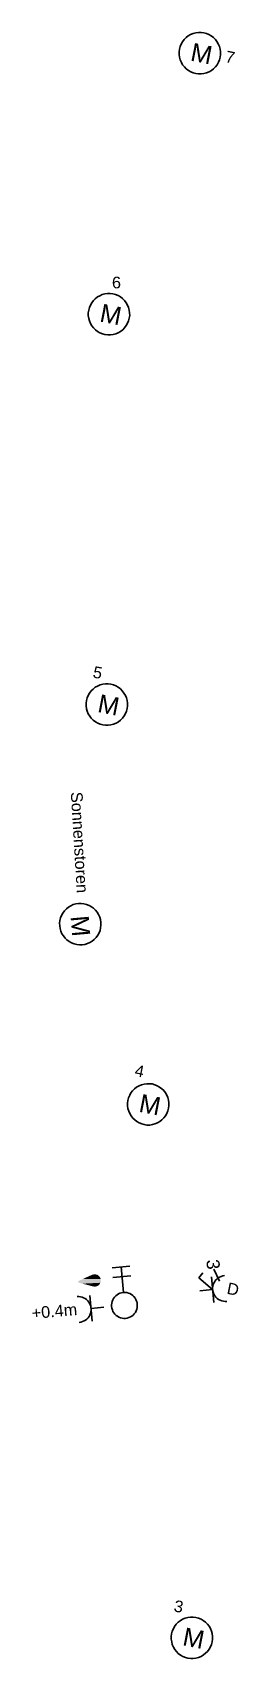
# Model space of a CAD drawing. Extents: x 800 to 1481, y 55 to 490.
# Drawn here: x 1087.3 to 1103.3, y 364.8 to 490.4 of the extents above; entities that cross this region are included whole.
import ezdxf

# ---------------------------------------------------------------- set-up
doc = ezdxf.new("R2010")
doc.units = 0
doc.layers.get('0').update_dxf_attribs({"lineweight": 18})
doc.layers.add('E_Licht', color=7, linetype='Continuous', lineweight=35, true_color=0x0080ff)
doc.styles.get("Standard").update_dxf_attribs({"font": 'arial.ttf'})

# ---------------------------------------------------------------- blocks, each defined once
blk = doc.blocks.new('Steckdose T13_ UP_ 3-fach_ geschaltet-A0Q9B3CZAY', base_point=(1100.19, 392.28))
at = {"color": 0, "linetype": 'ByBlock', "lineweight": -2, "ltscale": 0.35}
for p, q in [((1100.19, 394.19), (1100.51, 394.57)), ((1101.79, 393.94), (1101.37, 394.85)), ((1101.27, 393.28), (1100.19, 394.19)), ((1101.27, 393.28), (1100.28, 393.19)), ((1101.36, 392.28), (1101.19, 394.27)), ((1101.27, 393.41), (1101.29, 393.54)), ((1101.27, 393.28), (1101.27, 393.41)), ((1101.29, 393.15), (1101.27, 393.28)), ((1101.29, 393.54), (1101.32, 393.67)), ((1101.32, 393.67), (1101.36, 393.79)), ((1101.36, 393.79), (1101.43, 393.9)), ((1101.43, 393.9), (1101.5, 394.01)), ((1101.5, 394.01), (1101.59, 394.1)), ((1101.59, 394.1), (1101.7, 394.18)), ((1101.7, 394.18), (1101.81, 394.25)), ((1101.81, 394.25), (1101.93, 394.3)), ((1101.93, 394.3), (1102.05, 394.34)), ((1102.05, 394.34), (1102.18, 394.36)), ((1101.33, 393.02), (1101.29, 393.15)), ((1101.38, 392.9), (1101.33, 393.02)), ((1101.45, 392.79), (1101.38, 392.9)), ((1101.53, 392.69), (1101.45, 392.79)), ((1101.63, 392.6), (1101.53, 392.69)), ((1101.73, 392.52), (1101.63, 392.6)), ((1101.85, 392.46), (1101.73, 392.52)), ((1101.97, 392.41), (1101.85, 392.46)), ((1102.1, 392.38), (1101.97, 392.41)), ((1102.23, 392.37), (1102.1, 392.38)), ((1102.36, 392.37), (1102.23, 392.37))]:
    blk.add_line(p, q, dxfattribs=at)
at = {"color": 0, "linetype": 'ByBlock', "lineweight": -2, "ltscale": 0.35, "insert": (1101.78, 395.66), "char_height": 1, "attachment_point": 1, "rotation": 275}
blk.add_mtext('{\\fArial;3}', dxfattribs=at)
blk = doc.blocks.new('Bauteilbeschriftung-A0Q9B3D1AY', base_point=(1102.31, 392.82))
at = {"color": 0, "linetype": 'ByBlock', "lineweight": -2, "ltscale": 0.35, "insert": (1102.49, 393.85), "char_height": 0.9, "attachment_point": 1, "rotation": 348.9744}
blk.add_mtext('{\\fArial;D}', dxfattribs=at)
blk = doc.blocks.new('Motor allgemein-A0Q9B3GDAY', base_point=(1091.49, 436.89))
at = {"color": 0, "linetype": 'ByBlock', "lineweight": -2, "ltscale": 0.35}
for p, q in [((1092.02, 439.69), (1092.19, 439.82)), ((1092.19, 439.82), (1092.37, 439.92)), ((1092.37, 439.92), (1092.56, 440)), ((1092.56, 440), (1092.77, 440.06)), ((1092.77, 440.06), (1092.97, 440.09)), ((1092.97, 440.09), (1093.18, 440.09)), ((1093.18, 440.09), (1093.39, 440.06)), ((1093.39, 440.06), (1093.59, 440.01)), ((1093.59, 440.01), (1093.79, 439.93)), ((1093.79, 439.93), (1093.97, 439.82)), ((1093.97, 439.82), (1094.13, 439.7)), ((1091.49, 438.59), (1091.51, 438.8)), ((1091.49, 438.38), (1091.49, 438.59)), ((1091.51, 438.8), (1091.57, 439)), ((1091.57, 439), (1091.65, 439.19)), ((1091.65, 439.19), (1091.75, 439.37)), ((1091.75, 439.37), (1091.88, 439.54)), ((1091.88, 439.54), (1092.02, 439.69)), ((1094.13, 439.7), (1094.28, 439.55)), ((1094.28, 439.55), (1094.41, 439.38)), ((1094.41, 439.38), (1094.52, 439.2)), ((1094.52, 439.2), (1094.6, 439.01)), ((1094.6, 439.01), (1094.65, 438.81)), ((1094.65, 438.81), (1094.68, 438.6)), ((1094.68, 438.6), (1094.68, 438.39)), ((1091.52, 438.17), (1091.49, 438.38)), ((1091.57, 437.97), (1091.52, 438.17)), ((1091.65, 437.78), (1091.57, 437.97)), ((1091.76, 437.6), (1091.65, 437.78)), ((1091.88, 437.43), (1091.76, 437.6)), ((1092.03, 437.28), (1091.88, 437.43)), ((1092.2, 437.16), (1092.03, 437.28)), ((1094.14, 437.29), (1093.98, 437.16)), ((1094.29, 437.44), (1094.14, 437.29)), ((1094.42, 437.61), (1094.29, 437.44)), ((1094.52, 437.79), (1094.42, 437.61)), ((1094.6, 437.98), (1094.52, 437.79)), ((1094.65, 438.18), (1094.6, 437.98)), ((1094.68, 438.39), (1094.65, 438.18)), ((1092.38, 437.05), (1092.2, 437.16)), ((1092.58, 436.97), (1092.38, 437.05)), ((1092.78, 436.92), (1092.58, 436.97)), ((1092.99, 436.89), (1092.78, 436.92)), ((1093.19, 436.89), (1092.99, 436.89)), ((1093.4, 436.92), (1093.19, 436.89)), ((1093.6, 436.98), (1093.4, 436.92)), ((1093.8, 437.06), (1093.6, 436.98)), ((1093.98, 437.16), (1093.8, 437.06))]:
    blk.add_line(p, q, dxfattribs=at)
at = {"color": 0, "linetype": 'ByBlock', "lineweight": -2, "ltscale": 0.35, "insert": (1092.56, 439.3), "char_height": 1.4, "attachment_point": 1, "rotation": 348.9744}
blk.add_mtext('{\\fArial;M}', dxfattribs=at)
blk = doc.blocks.new('Bauteilbeschriftung-A0Q9B3GFAY', base_point=(1091.94, 440.47))
at = {"color": 0, "linetype": 'ByBlock', "lineweight": -2, "ltscale": 0.35, "insert": (1092.12, 441.47), "char_height": 0.9, "attachment_point": 1, "rotation": 348.9744}
blk.add_mtext('{\\fArial;5}', dxfattribs=at)
blk = doc.blocks.new('Motor allgemein-A0Q9B3HBAY', base_point=(1098.07, 364.78))
at = {"color": 0, "linetype": 'ByBlock', "lineweight": -2, "ltscale": 0.35}
for p, q in [((1098.09, 366.68), (1098.15, 366.89)), ((1098.15, 366.89), (1098.23, 367.08)), ((1098.23, 367.08), (1098.33, 367.26)), ((1098.33, 367.26), (1098.46, 367.43)), ((1098.46, 367.43), (1098.6, 367.58)), ((1098.6, 367.58), (1098.77, 367.7)), ((1098.77, 367.7), (1098.95, 367.81)), ((1098.95, 367.81), (1099.14, 367.89)), ((1099.14, 367.89), (1099.35, 367.94)), ((1099.35, 367.94), (1099.55, 367.97)), ((1099.55, 367.97), (1099.76, 367.97)), ((1099.76, 367.97), (1099.97, 367.95)), ((1099.97, 367.95), (1100.17, 367.89)), ((1100.17, 367.89), (1100.37, 367.81)), ((1100.37, 367.81), (1100.55, 367.71)), ((1100.55, 367.71), (1100.71, 367.58)), ((1100.71, 367.58), (1100.86, 367.44)), ((1100.86, 367.44), (1100.99, 367.27)), ((1100.99, 367.27), (1101.1, 367.09)), ((1101.1, 367.09), (1101.18, 366.9)), ((1101.18, 366.9), (1101.23, 366.7)), ((1098.07, 366.48), (1098.09, 366.68)), ((1098.07, 366.27), (1098.07, 366.48)), ((1098.1, 366.06), (1098.07, 366.27)), ((1098.15, 365.86), (1098.1, 366.06)), ((1098.23, 365.66), (1098.15, 365.86)), ((1098.34, 365.48), (1098.23, 365.66)), ((1101.1, 365.67), (1101, 365.49)), ((1101.18, 365.87), (1101.1, 365.67)), ((1101.23, 366.07), (1101.18, 365.87)), ((1101.23, 366.7), (1101.26, 366.49)), ((1101.26, 366.28), (1101.23, 366.07)), ((1101.26, 366.49), (1101.26, 366.28)), ((1098.47, 365.32), (1098.34, 365.48)), ((1098.61, 365.17), (1098.47, 365.32)), ((1098.78, 365.04), (1098.61, 365.17)), ((1098.96, 364.94), (1098.78, 365.04)), ((1099.16, 364.86), (1098.96, 364.94)), ((1099.36, 364.81), (1099.16, 364.86)), ((1099.57, 364.78), (1099.36, 364.81)), ((1099.77, 364.78), (1099.57, 364.78)), ((1099.98, 364.81), (1099.77, 364.78)), ((1100.18, 364.86), (1099.98, 364.81)), ((1100.38, 364.94), (1100.18, 364.86)), ((1100.56, 365.05), (1100.38, 364.94)), ((1100.72, 365.18), (1100.56, 365.05)), ((1100.87, 365.33), (1100.72, 365.18)), ((1101, 365.49), (1100.87, 365.33))]:
    blk.add_line(p, q, dxfattribs=at)
at = {"color": 0, "linetype": 'ByBlock', "lineweight": -2, "ltscale": 0.35, "insert": (1099.14, 367.19), "char_height": 1.4, "attachment_point": 1, "rotation": 348.9744}
blk.add_mtext('{\\fArial;M}', dxfattribs=at)
blk = doc.blocks.new('Bauteilbeschriftung-A0Q9B3HDAY', base_point=(1098.22, 368.32))
at = {"color": 0, "linetype": 'ByBlock', "lineweight": -2, "ltscale": 0.35, "insert": (1098.39, 369.31), "char_height": 0.9, "attachment_point": 1, "rotation": 348.9744}
blk.add_mtext('{\\fArial;3}', dxfattribs=at)
blk = doc.blocks.new('Motor allgemein-A0Q9B3HVAY', base_point=(1094.69, 406))
at = {"color": 0, "linetype": 'ByBlock', "lineweight": -2, "ltscale": 0.35}
for p, q in [((1094.85, 408.3), (1094.95, 408.48)), ((1094.95, 408.48), (1095.08, 408.65)), ((1095.08, 408.65), (1095.23, 408.79)), ((1095.23, 408.79), (1095.39, 408.92)), ((1095.39, 408.92), (1095.58, 409.03)), ((1095.58, 409.03), (1095.77, 409.11)), ((1095.77, 409.11), (1095.97, 409.16)), ((1095.97, 409.16), (1096.18, 409.19)), ((1096.18, 409.19), (1096.39, 409.19)), ((1096.39, 409.19), (1096.59, 409.17)), ((1096.59, 409.17), (1096.8, 409.11)), ((1096.8, 409.11), (1096.99, 409.03)), ((1096.99, 409.03), (1097.17, 408.93)), ((1097.17, 408.93), (1097.34, 408.8)), ((1097.34, 408.8), (1097.49, 408.66)), ((1097.49, 408.66), (1097.62, 408.49)), ((1097.62, 408.49), (1097.72, 408.31)), ((1094.69, 407.69), (1094.72, 407.9)), ((1094.69, 407.49), (1094.69, 407.69)), ((1094.72, 407.28), (1094.69, 407.49)), ((1094.72, 407.9), (1094.77, 408.1)), ((1094.78, 407.08), (1094.72, 407.28)), ((1094.77, 408.1), (1094.85, 408.3)), ((1094.86, 406.88), (1094.78, 407.08)), ((1097.72, 408.31), (1097.8, 408.12)), ((1097.81, 407.09), (1097.73, 406.89)), ((1097.8, 408.12), (1097.86, 407.91)), ((1097.86, 407.29), (1097.81, 407.09)), ((1097.86, 407.91), (1097.88, 407.71)), ((1097.89, 407.5), (1097.86, 407.29)), ((1097.88, 407.71), (1097.89, 407.5)), ((1094.96, 406.7), (1094.86, 406.88)), ((1095.09, 406.54), (1094.96, 406.7)), ((1095.24, 406.39), (1095.09, 406.54)), ((1095.4, 406.26), (1095.24, 406.39)), ((1095.59, 406.16), (1095.4, 406.26)), ((1095.78, 406.08), (1095.59, 406.16)), ((1095.98, 406.03), (1095.78, 406.08)), ((1096.19, 406), (1095.98, 406.03)), ((1096.4, 406), (1096.19, 406)), ((1096.61, 406.03), (1096.4, 406)), ((1096.81, 406.08), (1096.61, 406.03)), ((1097, 406.16), (1096.81, 406.08)), ((1097.18, 406.27), (1097, 406.16)), ((1097.35, 406.4), (1097.18, 406.27)), ((1097.5, 406.55), (1097.35, 406.4)), ((1097.62, 406.71), (1097.5, 406.55)), ((1097.73, 406.89), (1097.62, 406.71))]:
    blk.add_line(p, q, dxfattribs=at)
at = {"color": 0, "linetype": 'ByBlock', "lineweight": -2, "ltscale": 0.35, "insert": (1095.76, 408.41), "char_height": 1.4, "attachment_point": 1, "rotation": 348.9744}
blk.add_mtext('{\\fArial;M}', dxfattribs=at)
blk = doc.blocks.new('Bauteilbeschriftung-A0Q9B3HXAY', base_point=(1095.19, 409.68))
at = {"color": 0, "linetype": 'ByBlock', "lineweight": -2, "ltscale": 0.35, "insert": (1095.36, 410.68), "char_height": 0.9, "attachment_point": 1, "rotation": 348.9744}
blk.add_mtext('{\\fArial;4}', dxfattribs=at)
blk = doc.blocks.new('Motor allgemein-A0Q9B3KFAY', base_point=(1098.68, 487.22))
at = {"color": 0, "linetype": 'ByBlock', "lineweight": -2, "ltscale": 0.35}
for p, q in [((1099.07, 489.87), (1099.22, 490.02)), ((1099.22, 490.02), (1099.38, 490.15)), ((1099.38, 490.15), (1099.56, 490.25)), ((1099.56, 490.25), (1099.76, 490.33)), ((1099.76, 490.33), (1099.96, 490.39)), ((1099.96, 490.39), (1100.17, 490.41)), ((1100.17, 490.41), (1100.38, 490.42)), ((1100.38, 490.42), (1100.58, 490.39)), ((1100.58, 490.39), (1100.79, 490.34)), ((1100.79, 490.34), (1100.98, 490.26)), ((1100.98, 490.26), (1101.16, 490.15)), ((1101.16, 490.15), (1101.33, 490.03)), ((1101.33, 490.03), (1101.48, 489.88)), ((1098.68, 488.92), (1098.71, 489.12)), ((1098.68, 488.71), (1098.68, 488.92)), ((1098.71, 489.12), (1098.76, 489.33)), ((1098.76, 489.33), (1098.84, 489.52)), ((1098.84, 489.52), (1098.94, 489.7)), ((1098.94, 489.7), (1099.07, 489.87)), ((1101.48, 489.88), (1101.6, 489.71)), ((1101.6, 489.71), (1101.71, 489.53)), ((1101.71, 489.53), (1101.79, 489.34)), ((1101.79, 489.34), (1101.85, 489.14)), ((1101.85, 489.14), (1101.87, 488.93)), ((1101.87, 488.93), (1101.87, 488.72)), ((1098.71, 488.5), (1098.68, 488.71)), ((1098.76, 488.3), (1098.71, 488.5)), ((1098.85, 488.1), (1098.76, 488.3)), ((1098.95, 487.92), (1098.85, 488.1)), ((1099.08, 487.76), (1098.95, 487.92)), ((1099.23, 487.61), (1099.08, 487.76)), ((1099.39, 487.48), (1099.23, 487.61)), ((1099.58, 487.38), (1099.39, 487.48)), ((1101.17, 487.49), (1100.99, 487.39)), ((1101.34, 487.62), (1101.17, 487.49)), ((1101.48, 487.77), (1101.34, 487.62)), ((1101.61, 487.93), (1101.48, 487.77)), ((1101.72, 488.12), (1101.61, 487.93)), ((1101.79, 488.31), (1101.72, 488.12)), ((1101.85, 488.51), (1101.79, 488.31)), ((1101.87, 488.72), (1101.85, 488.51)), ((1099.77, 487.3), (1099.58, 487.38)), ((1099.97, 487.25), (1099.77, 487.3)), ((1100.18, 487.22), (1099.97, 487.25)), ((1100.39, 487.22), (1100.18, 487.22)), ((1100.6, 487.25), (1100.39, 487.22)), ((1100.8, 487.31), (1100.6, 487.25)), ((1100.99, 487.39), (1100.8, 487.31))]:
    blk.add_line(p, q, dxfattribs=at)
at = {"color": 0, "linetype": 'ByBlock', "lineweight": -2, "ltscale": 0.35, "insert": (1099.75, 489.63), "char_height": 1.4, "attachment_point": 1, "rotation": 348.9744}
blk.add_mtext('{\\fArial;M}', dxfattribs=at)
blk = doc.blocks.new('Bauteilbeschriftung-A0Q9B3KHAY', base_point=(1102.2, 488.02))
at = {"color": 0, "linetype": 'ByBlock', "lineweight": -2, "ltscale": 0.35, "insert": (1102.37, 489.02), "char_height": 0.9, "attachment_point": 1, "rotation": 348.9744}
blk.add_mtext('{\\fArial;7}', dxfattribs=at)
blk = doc.blocks.new('Motor allgemein-A0Q9B3MLAY', base_point=(1091.65, 467.05))
at = {"color": 0, "linetype": 'ByBlock', "lineweight": -2, "ltscale": 0.35}
for p, q in [((1092.35, 469.98), (1092.19, 469.85)), ((1092.54, 470.08), (1092.35, 469.98)), ((1092.73, 470.16), (1092.54, 470.08)), ((1092.93, 470.22), (1092.73, 470.16)), ((1093.14, 470.25), (1092.93, 470.22)), ((1093.35, 470.25), (1093.14, 470.25)), ((1093.55, 470.22), (1093.35, 470.25)), ((1093.76, 470.17), (1093.55, 470.22)), ((1093.95, 470.09), (1093.76, 470.17)), ((1094.13, 469.98), (1093.95, 470.09)), ((1094.3, 469.86), (1094.13, 469.98)), ((1091.68, 468.96), (1091.65, 468.75)), ((1091.65, 468.75), (1091.65, 468.54)), ((1091.73, 469.16), (1091.68, 468.96)), ((1091.81, 469.35), (1091.73, 469.16)), ((1091.91, 469.53), (1091.81, 469.35)), ((1092.04, 469.7), (1091.91, 469.53)), ((1092.19, 469.85), (1092.04, 469.7)), ((1094.45, 469.71), (1094.3, 469.86)), ((1094.58, 469.54), (1094.45, 469.71)), ((1094.68, 469.36), (1094.58, 469.54)), ((1094.76, 469.17), (1094.68, 469.36)), ((1094.82, 468.97), (1094.76, 469.17)), ((1094.84, 468.76), (1094.82, 468.97)), ((1094.85, 468.55), (1094.84, 468.76)), ((1091.65, 468.54), (1091.68, 468.33)), ((1091.68, 468.33), (1091.74, 468.13)), ((1091.74, 468.13), (1091.82, 467.94)), ((1091.82, 467.94), (1091.92, 467.76)), ((1091.92, 467.76), (1092.05, 467.59)), ((1092.05, 467.59), (1092.2, 467.44)), ((1092.2, 467.44), (1092.37, 467.32)), ((1094.14, 467.32), (1094.31, 467.45)), ((1094.31, 467.45), (1094.46, 467.6)), ((1094.46, 467.6), (1094.58, 467.77)), ((1094.58, 467.77), (1094.69, 467.95)), ((1094.69, 467.95), (1094.77, 468.14)), ((1094.77, 468.14), (1094.82, 468.34)), ((1094.82, 468.34), (1094.85, 468.55)), ((1092.37, 467.32), (1092.55, 467.21)), ((1092.55, 467.21), (1092.74, 467.13)), ((1092.74, 467.13), (1092.94, 467.08)), ((1092.94, 467.08), (1093.15, 467.05)), ((1093.15, 467.05), (1093.36, 467.05)), ((1093.36, 467.05), (1093.57, 467.08)), ((1093.57, 467.08), (1093.77, 467.14)), ((1093.77, 467.14), (1093.96, 467.22)), ((1093.96, 467.22), (1094.14, 467.32))]:
    blk.add_line(p, q, dxfattribs=at)
at = {"color": 0, "linetype": 'ByBlock', "lineweight": -2, "ltscale": 0.35, "insert": (1092.73, 469.47), "char_height": 1.4, "attachment_point": 1, "rotation": 348.9744}
blk.add_mtext('{\\fArial;M}', dxfattribs=at)
blk = doc.blocks.new('Bauteilbeschriftung-A0Q9B3MNAY', base_point=(1093.48, 470.65))
at = {"color": 0, "linetype": 'ByBlock', "lineweight": -2, "ltscale": 0.35, "insert": (1093.48, 471.55), "char_height": 0.9, "attachment_point": 1}
blk.add_mtext('{\\fArial;6}', dxfattribs=at)
blk = doc.blocks.new('Motor allgemein-A0Q9B3PXAY', base_point=(1089.43, 419.92))
at = {"color": 0, "linetype": 'ByBlock', "lineweight": -2, "ltscale": 0.35}
for p, q in [((1089.5, 422), (1089.58, 422.2)), ((1089.58, 422.2), (1089.68, 422.38)), ((1089.68, 422.38), (1089.8, 422.55)), ((1089.8, 422.55), (1089.95, 422.7)), ((1089.95, 422.7), (1090.11, 422.83)), ((1090.11, 422.83), (1090.29, 422.94)), ((1090.29, 422.94), (1090.48, 423.03)), ((1090.48, 423.03), (1090.68, 423.08)), ((1090.68, 423.08), (1090.89, 423.12)), ((1090.89, 423.12), (1091.1, 423.12)), ((1091.1, 423.12), (1091.31, 423.1)), ((1091.31, 423.1), (1091.51, 423.05)), ((1091.51, 423.05), (1091.71, 422.97)), ((1091.71, 422.97), (1091.89, 422.87)), ((1091.89, 422.87), (1092.06, 422.75)), ((1092.06, 422.75), (1092.21, 422.6)), ((1092.21, 422.6), (1092.34, 422.44)), ((1092.34, 422.44), (1092.45, 422.26)), ((1092.45, 422.26), (1092.53, 422.07)), ((1089.43, 421.59), (1089.45, 421.8)), ((1089.44, 421.38), (1089.43, 421.59)), ((1089.47, 421.18), (1089.44, 421.38)), ((1089.45, 421.8), (1089.5, 422)), ((1089.53, 420.98), (1089.47, 421.18)), ((1089.61, 420.78), (1089.53, 420.98)), ((1092.56, 421.04), (1092.48, 420.85)), ((1092.53, 422.07), (1092.59, 421.87)), ((1092.6, 421.24), (1092.56, 421.04)), ((1092.59, 421.87), (1092.62, 421.66)), ((1092.63, 421.45), (1092.6, 421.24)), ((1092.62, 421.66), (1092.63, 421.45)), ((1089.72, 420.61), (1089.61, 420.78)), ((1089.85, 420.44), (1089.72, 420.61)), ((1090, 420.3), (1089.85, 420.44)), ((1090.17, 420.17), (1090, 420.3)), ((1090.35, 420.07), (1090.17, 420.17)), ((1090.55, 420), (1090.35, 420.07)), ((1090.75, 419.95), (1090.55, 420)), ((1090.96, 419.92), (1090.75, 419.95)), ((1091.17, 419.93), (1090.96, 419.92)), ((1091.38, 419.96), (1091.17, 419.93)), ((1091.58, 420.02), (1091.38, 419.96)), ((1091.77, 420.1), (1091.58, 420.02)), ((1091.95, 420.21), (1091.77, 420.1)), ((1092.11, 420.34), (1091.95, 420.21)), ((1092.25, 420.49), (1092.11, 420.34)), ((1092.38, 420.66), (1092.25, 420.49)), ((1092.48, 420.85), (1092.38, 420.66))]:
    blk.add_line(p, q, dxfattribs=at)
at = {"color": 0, "linetype": 'ByBlock', "lineweight": -2, "ltscale": 0.35, "insert": (1091.67, 422.25), "char_height": 1.4, "attachment_point": 1, "rotation": 275}
blk.add_mtext('{\\fArial;M}', dxfattribs=at)
blk = doc.blocks.new('Bauteilbeschriftung-A0Q9B3PZAY', base_point=(1090.29, 424.05))
at = {"color": 0, "linetype": 'ByBlock', "lineweight": -2, "ltscale": 0.35, "insert": (1091.19, 431.77), "char_height": 0.9, "attachment_point": 1, "rotation": 273.4518}
blk.add_mtext('{\\fArial;Sonnenstoren}', dxfattribs=at)
blk = doc.blocks.new('Storentaster_ UP-A0Q9B3Q1AY', base_point=(1093.45, 391.06))
at = {"color": 0, "lineweight": -2}
for p, q in [((1094.87, 395.09), (1093.5, 394.96)), ((1094.36, 393.06), (1094.19, 395.03)), ((1094.94, 394.35), (1093.56, 394.23)), ((1093.45, 392.1), (1093.46, 392.23)), ((1093.45, 391.97), (1093.45, 392.1)), ((1093.46, 392.23), (1093.49, 392.36)), ((1093.49, 392.36), (1093.54, 392.48)), ((1093.54, 392.48), (1093.6, 392.6)), ((1093.6, 392.6), (1093.68, 392.7)), ((1093.68, 392.7), (1093.77, 392.8)), ((1093.77, 392.8), (1093.87, 392.88)), ((1093.87, 392.88), (1093.98, 392.95)), ((1093.98, 392.95), (1094.1, 393)), ((1094.1, 393), (1094.23, 393.04)), ((1094.23, 393.04), (1094.36, 393.06)), ((1094.36, 393.06), (1094.49, 393.06)), ((1094.49, 393.06), (1094.62, 393.05)), ((1094.62, 393.05), (1094.75, 393.01)), ((1094.75, 393.01), (1094.87, 392.97)), ((1094.87, 392.97), (1094.98, 392.9)), ((1094.98, 392.9), (1095.09, 392.83)), ((1095.09, 392.83), (1095.18, 392.74)), ((1095.18, 392.74), (1095.27, 392.63)), ((1095.27, 392.63), (1095.33, 392.52)), ((1095.33, 392.52), (1095.39, 392.4)), ((1095.39, 392.4), (1095.42, 392.28)), ((1095.42, 392.28), (1095.44, 392.15)), ((1095.44, 392.02), (1095.43, 391.89)), ((1095.44, 392.15), (1095.44, 392.02)), ((1093.47, 391.84), (1093.45, 391.97)), ((1093.51, 391.72), (1093.47, 391.84)), ((1093.56, 391.6), (1093.51, 391.72)), ((1093.63, 391.49), (1093.56, 391.6)), ((1093.71, 391.39), (1093.63, 391.49)), ((1093.8, 391.29), (1093.71, 391.39)), ((1093.91, 391.22), (1093.8, 391.29)), ((1094.02, 391.15), (1093.91, 391.22)), ((1094.15, 391.11), (1094.02, 391.15)), ((1094.27, 391.08), (1094.15, 391.11)), ((1094.4, 391.06), (1094.27, 391.08)), ((1094.53, 391.06), (1094.4, 391.06)), ((1094.66, 391.08), (1094.53, 391.06)), ((1094.79, 391.12), (1094.66, 391.08)), ((1094.91, 391.17), (1094.79, 391.12)), ((1095.02, 391.24), (1094.91, 391.17)), ((1095.12, 391.32), (1095.02, 391.24)), ((1095.21, 391.42), (1095.12, 391.32)), ((1095.29, 391.52), (1095.21, 391.42)), ((1095.35, 391.64), (1095.29, 391.52)), ((1095.4, 391.76), (1095.35, 391.64)), ((1095.43, 391.89), (1095.4, 391.76))]:
    blk.add_line(p, q, dxfattribs=at)
blk = doc.blocks.new('Steckdose T13_ UP_ IP Schutz-A0Q9B41VAY', base_point=(1090.78, 390.75))
at = {"color": 0, "lineweight": -2}
for p, q in [((1090.78, 392.74), (1090.91, 392.75)), ((1090.91, 392.75), (1091.04, 392.73)), ((1091.04, 392.73), (1091.17, 392.7)), ((1091.17, 392.7), (1091.29, 392.65)), ((1091.29, 392.65), (1091.4, 392.59)), ((1091.4, 392.59), (1091.51, 392.51)), ((1091.51, 392.51), (1091.6, 392.42)), ((1091.6, 392.42), (1091.68, 392.32)), ((1091.68, 392.32), (1091.75, 392.21)), ((1091.75, 392.21), (1091.81, 392.09)), ((1091.77, 392.83), (1091.95, 390.84)), ((1091.81, 392.09), (1091.84, 391.96)), ((1091.08, 390.77), (1090.95, 390.75)), ((1091.21, 390.81), (1091.08, 390.77)), ((1091.33, 390.86), (1091.21, 390.81)), ((1091.44, 390.93), (1091.33, 390.86)), ((1091.54, 391.01), (1091.44, 390.93)), ((1091.63, 391.1), (1091.54, 391.01)), ((1091.71, 391.21), (1091.63, 391.1)), ((1091.77, 391.32), (1091.71, 391.21)), ((1091.82, 391.45), (1091.77, 391.32)), ((1091.85, 391.57), (1091.82, 391.45)), ((1091.84, 391.96), (1091.86, 391.83)), ((1091.86, 391.7), (1091.85, 391.57)), ((1091.86, 391.83), (1092.86, 391.92)), ((1091.86, 391.83), (1091.86, 391.7))]:
    blk.add_line(p, q, dxfattribs=at)
for points in [[(1092.61, 393.91), (1090.87, 393.91), (1092.62, 393.93)], [(1090.87, 393.91), (1092.62, 393.93), (1090.88, 393.93)], [(1092.61, 393.89), (1090.87, 393.89), (1092.61, 393.91)], [(1090.87, 393.89), (1092.61, 393.91), (1090.87, 393.91)], [(1092.61, 393.87), (1090.87, 393.87), (1092.61, 393.89)], [(1090.87, 393.87), (1092.61, 393.89), (1090.87, 393.89)], [(1090.88, 393.85), (1092.61, 393.87), (1090.87, 393.87)], [(1092.62, 393.93), (1090.88, 393.93), (1092.62, 393.95)], [(1090.88, 393.93), (1092.62, 393.95), (1090.9, 393.95)], [(1092.6, 393.85), (1090.88, 393.85), (1092.61, 393.87)], [(1090.89, 393.83), (1092.6, 393.85), (1090.88, 393.85)], [(1092.6, 393.85), (1090.88, 393.85), (1092.6, 393.85)], [(1090.88, 393.85), (1092.6, 393.85), (1090.88, 393.85)], [(1092.59, 393.83), (1090.89, 393.83), (1092.6, 393.85)], [(1090.91, 393.82), (1092.59, 393.83), (1090.89, 393.83)], [(1092.62, 393.95), (1090.9, 393.95), (1092.62, 393.96)], [(1090.9, 393.95), (1092.62, 393.96), (1090.92, 393.96)], [(1092.59, 393.82), (1090.91, 393.82), (1092.59, 393.83)], [(1090.93, 393.81), (1092.59, 393.82), (1090.91, 393.82)], [(1092.62, 393.96), (1090.92, 393.96), (1092.62, 393.97)], [(1090.92, 393.96), (1092.62, 393.97), (1090.94, 393.97)], [(1092.58, 393.81), (1090.93, 393.81), (1092.59, 393.82)], [(1091.2, 393.74), (1092.58, 393.81), (1090.93, 393.81)], [(1092.62, 393.97), (1090.94, 393.97), (1092.61, 394.09)], [(1090.94, 393.97), (1092.61, 394.09), (1091.21, 394.09)], [(1092.55, 393.74), (1091.2, 393.74), (1092.58, 393.81)], [(1091.56, 393.65), (1092.55, 393.74), (1091.2, 393.74)], [(1092.61, 394.09), (1091.21, 394.09), (1092.57, 394.21)], [(1091.21, 394.09), (1092.57, 394.21), (1091.46, 394.21)], [(1092.57, 394.21), (1091.46, 394.21), (1092.5, 394.31)], [(1091.46, 394.21), (1092.5, 394.31), (1091.68, 394.31)], [(1092.48, 393.65), (1091.56, 393.65), (1092.55, 393.74)], [(1091.85, 393.57), (1092.48, 393.65), (1091.56, 393.65)], [(1092.5, 394.31), (1091.68, 394.31), (1092.41, 394.39)], [(1091.68, 394.31), (1092.41, 394.39), (1091.86, 394.39)], [(1092.38, 393.57), (1091.85, 393.57), (1092.48, 393.65)], [(1092.02, 393.53), (1092.38, 393.57), (1091.85, 393.57)], [(1092.41, 394.39), (1091.86, 394.39), (1092.34, 394.43)], [(1091.86, 394.39), (1092.34, 394.43), (1091.95, 394.43)], [(1092.34, 394.43), (1091.95, 394.43), (1092.3, 394.44)], [(1091.95, 394.43), (1092.3, 394.44), (1092, 394.44)], [(1092.3, 394.44), (1092, 394.44), (1092.21, 394.46)], [(1092, 394.44), (1092.21, 394.46), (1092.06, 394.46)], [(1092.27, 393.53), (1092.02, 393.53), (1092.38, 393.57)], [(1092.15, 393.51), (1092.26, 393.53), (1092.02, 393.53)], [(1092.26, 393.53), (1092.02, 393.53), (1092.27, 393.53)], [(1092.02, 393.53), (1092.27, 393.53), (1092.02, 393.53)], [(1092.21, 394.46), (1092.06, 394.46), (1092.18, 394.47)]]:
    blk.add_solid(points, dxfattribs=at)
blk = doc.blocks.new('Bauteilbeschriftung-A0Q9B41XAY', base_point=(1087.23, 391.01))
at = {"color": 0, "linetype": 'ByBlock', "lineweight": -2, "ltscale": 0.35, "insert": (1087.23, 391.91), "char_height": 0.9, "attachment_point": 1, "rotation": 5}
blk.add_mtext('{\\fArial;+0.4m}', dxfattribs=at)

msp = doc.modelspace()

# ---------------------------------------------------------------- block references
at = {"layer": 'E_Licht', "ltscale": 0.35}
for name, p in [('Motor allgemein-A0Q9B3KFAY', (1098.68, 487.22)), ('Bauteilbeschriftung-A0Q9B3KHAY', (1102.2, 488.02)), ('Bauteilbeschriftung-A0Q9B3MNAY', (1093.48, 470.65)), ('Motor allgemein-A0Q9B3MLAY', (1091.65, 467.05)), ('Bauteilbeschriftung-A0Q9B3GFAY', (1091.94, 440.47)), ('Motor allgemein-A0Q9B3GDAY', (1091.49, 436.89)), ('Bauteilbeschriftung-A0Q9B3PZAY', (1090.29, 424.05)), ('Motor allgemein-A0Q9B3PXAY', (1089.43, 419.92)), ('Bauteilbeschriftung-A0Q9B3HXAY', (1095.19, 409.68)), ('Motor allgemein-A0Q9B3HVAY', (1094.69, 406)), ('Steckdose T13_ UP_ 3-fach_ geschaltet-A0Q9B3CZAY', (1100.19, 392.28)), ('Bauteilbeschriftung-A0Q9B3D1AY', (1102.31, 392.82)), ('Bauteilbeschriftung-A0Q9B41XAY', (1087.23, 391.01)), ('Bauteilbeschriftung-A0Q9B3HDAY', (1098.22, 368.32)), ('Motor allgemein-A0Q9B3HBAY', (1098.07, 364.78))]:
    msp.add_blockref(name, p, dxfattribs=at)
at = {"layer": 'E_Licht', "linetype": 'Continuous', "ltscale": 0.35}
for name, p in [('Storentaster_ UP-A0Q9B3Q1AY', (1093.45, 391.06)), ('Steckdose T13_ UP_ IP Schutz-A0Q9B41VAY', (1090.78, 390.75))]:
    msp.add_blockref(name, p, dxfattribs=at)

doc.saveas('drawing.dxf')
